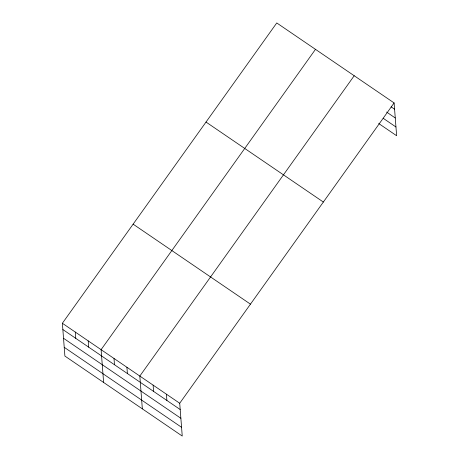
<?xml version="1.0" encoding="UTF-8"?>
<svg xmlns="http://www.w3.org/2000/svg" width="459" height="459" viewBox="0 0 459 459"><rect width="100%" height="100%" fill="white"/><g stroke="black" fill="none" stroke-linecap="round" stroke-linejoin="round"><path stroke-width="0.69" d="M394.103 102.936L179.716 403.254L182.24 436.05L64.897 356.064L62.372 323.268L276.76 22.95L394.103 102.936L396.628 135.732L378.704 123.517M315.482 49.348L101.095 349.66L103.619 382.456M354.205 75.741L139.823 376.059L142.342 408.854M391.114 106.855L394.585 109.219M386.587 112.059L395.256 117.969M383.231 118.313L395.951 126.982M206.011 122.054L323.354 202.04M133.121 224.158L250.465 304.151M62.372 323.268L179.716 403.254M62.86 329.545L180.198 409.537M63.531 338.294L180.875 418.287M64.226 347.314L181.569 427.3M166.416 394.189L166.904 400.472M153.117 385.124L153.604 391.407M126.913 367.257L127.395 373.54M114.004 358.462L114.486 364.739M88.191 340.865L88.673 347.142M75.282 332.064L75.764 338.346"/></g></svg>
